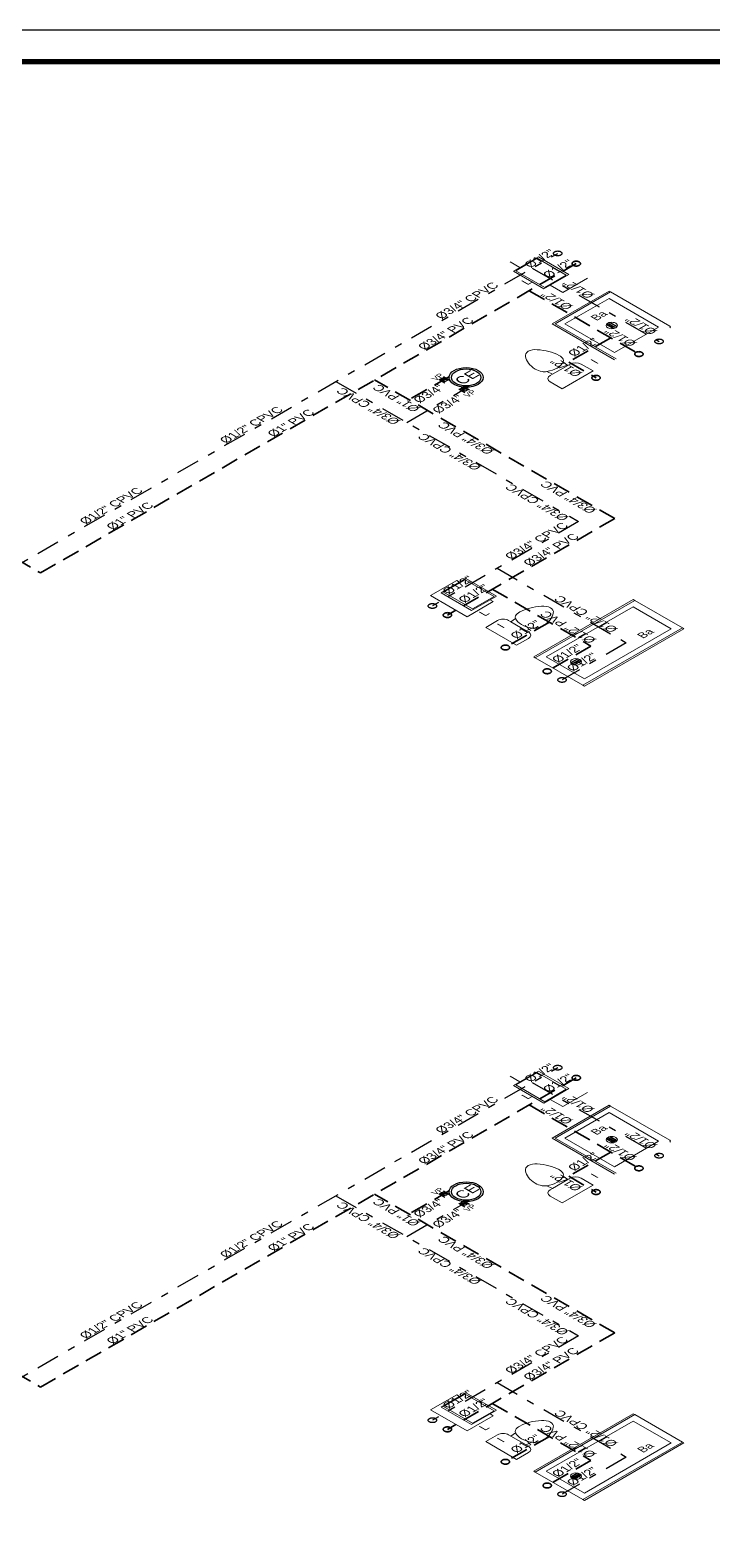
# Model space of a CAD drawing. Header units: feet. Extents: x 1019 to 2236, y -546 to 122.
# Drawn here: x 1095.64 to 1104.94, y -342.97 to -322.7 of the extents above; entities that cross this region are included whole.
import ezdxf

# ---------------------------------------------------------------- set-up
doc = ezdxf.new("R2010")
doc.units = ezdxf.units.FT
doc.header["$LTSCALE"] = 0.05
doc.header["$MEASUREMENT"] = 0
for name, pattern in [('CONTINUA', [0]), ('DASHDOT', [25.4, 12.7, -6.35, 0, -6.35]), ('HIDDEN', [9.525, 6.35, -3.175])]:
    doc.linetypes.add(name, pattern=pattern)
for name, color, linetype, lineweight in [('AGUA POTABLE', 5, 'HIDDEN', 35), ('AGUAFRIA', 5, 'HIDDEN', 30), ('I-FURN', 8, 'Continuous', 0), ('P-SANR-FIXT', 8, 'Continuous', 9)]:
    doc.layers.add(name, color=color, linetype=linetype, lineweight=lineweight)
for name, color, linetype in [('AGUA_CALIENTE', 1, 'DASHDOT'), ('MARCO', 1, 'Continuous'), ('TEXXT', 2, 'Continuous')]:
    doc.layers.add(name, color=color, linetype=linetype)
doc.styles.add('DAMIAN', font='arial.ttf', dxfattribs={"height": 0.12})

# ---------------------------------------------------------------- blocks, each defined once
blk = doc.blocks.new('bath_sink_6127 - bath_sink_6127-542651-Nivel 1')
at = {"layer": 'I-FURN'}
for p, q in [((0.293, 0.244), (0.293, 0.4)), ((0.395, 0.244), (-0.005, 0.244)), ((-0.005, 0.244), (-0.005, -0.245)), ((0.025, -0.234), (0.025, 0.233)), ((0.025, 0.233), (0.369, 0.233)), ((0.369, 0.233), (0.369, -0.234)), ((0.395, -0.245), (0.395, 0.244)), ((-0.005, -0.245), (0.395, -0.245)), ((0.369, -0.234), (0.025, -0.234)), ((0.293, -0.448), (0.293, -0.245)), ((-0.1, -0.448), (0.293, -0.448))]:
    blk.add_line(p, q, dxfattribs=at)
blk = doc.blocks.new('Toilet_-_Tank_-_3D_4840 - 17_ High_ Seat Not Visible-536545-Nivel 1')
at = {"layer": 'P-SANR-FIXT'}
for p, q in [((0.248, 0.489), (-0.248, 0.489)), ((-0.248, 0.489), (-0.248, 0.298)), ((0.248, 0.298), (0.248, 0.489)), ((-0.159, 0.21), (-0.123, 0.21)), ((-0.123, 0.21), (-0.132, 0.127)), ((-0.123, 0.21), (0.123, 0.21)), ((0.132, 0.127), (0.123, 0.21)), ((0.123, 0.21), (0.159, 0.21))]:
    blk.add_line(p, q, dxfattribs=at)
for centre, radius, start, end in [((-0.159, 0.298), 0.0889, 180, 270), ((0.159, 0.298), 0.0889, 270, 360), ((-0.023, 0.008), 0.167, 151.0596, 182.709), ((-0.083, 0.041), 0.0995, 119.8981, 151.0596), ((0, -0.104), 0.266, 90.1019, 119.8981), ((0, -0.104), 0.266, 60.1019, 89.8981), ((0.083, 0.041), 0.0995, 28.9404, 60.1019), ((0.023, 0.008), 0.167, 357.291, 28.9404), ((0.25, 0.021), 0.441, 182.709, 218.5058), ((-0.25, 0.021), 0.441, 321.4942, 357.291), ((0.011, -0.169), 0.136, 218.5058, 265.219), ((-0.011, -0.169), 0.136, 274.781, 321.4942)]:
    blk.add_arc(centre, radius, start, end, dxfattribs=at)
blk = doc.blocks.new('Shower_Stall_9385 - 1-684532-Nivel 1')
at = {"layer": 'P-SANR-FIXT'}
for p, q in [((-0.576, 0.533), (0.424, 0.533)), ((-0.576, -0.381), (-0.576, 0.533)), ((0.424, 0.508), (-0.551, 0.508)), ((-0.551, -0.381), (-0.551, 0.508)), ((-0.475, -0.279), (-0.475, 0.432)), ((-0.475, 0.432), (0.322, 0.432)), ((0.322, 0.432), (0.322, -0.279)), ((-0.121, 0.108), (-0.032, 0.108)), ((-0.032, 0.099), (-0.121, 0.099)), ((-0.121, 0.081), (-0.032, 0.081)), ((-0.032, 0.072), (-0.121, 0.072)), ((-0.121, 0.053), (-0.032, 0.053)), ((-0.032, 0.044), (-0.121, 0.044)), ((0.322, -0.279), (-0.475, -0.279)), ((-0.576, -0.381), (-0.551, -0.381)), ((-0.551, -0.381), (0.398, -0.381))]:
    blk.add_line(p, q, dxfattribs=at)
for centre, radius, start, end in [((-0.076, 0.076), 0.0635, 360, 180), ((-0.076, 0.076), 0.0635, 0, 180), ((-0.076, 0.076), 0.0635, 180, 360), ((-0.076, 0.076), 0.0635, 180, 360), ((-0.121, 0.103), 0.00444, 90, 270), ((-0.121, 0.076), 0.00444, 90, 270), ((-0.121, 0.049), 0.00444, 90, 270), ((-0.032, 0.103), 0.00444, 270, 90), ((-0.032, 0.076), 0.00444, 270, 90), ((-0.032, 0.049), 0.00444, 270, 90), ((0.398, -0.356), 0.0254, 270, 360)]:
    blk.add_arc(centre, radius, start, end, dxfattribs=at)
blk = doc.blocks.new('bath_sink_6127 - bath_sink_6127-V2-Nivel 1')
at = {"layer": 'I-FURN'}
for p, q in [((0.293, 0.297), (-0.127, 0.297)), ((-0.127, 0.297), (-0.127, -0.29)), ((0.395, 0.244), (-0.005, 0.244)), ((-0.005, 0.244), (-0.005, -0.245)), ((0.025, -0.234), (0.025, 0.233)), ((0.025, 0.233), (0.369, 0.233)), ((0.293, 0.244), (0.293, 0.297)), ((0.369, 0.233), (0.369, -0.234)), ((0.395, -0.245), (0.395, 0.244)), ((0.293, -0.29), (-0.127, -0.29)), ((-0.005, -0.245), (0.395, -0.245)), ((0.369, -0.234), (0.025, -0.234)), ((0.293, -0.29), (0.293, -0.245))]:
    blk.add_line(p, q, dxfattribs=at)
blk = doc.blocks.new('A$C24CF40E6')
at = {"layer": 'P-SANR-FIXT', "extrusion": (-2.36783e-12, 8.94772e-16, -1)}
for p, q in [((0, 0.814), (1.6, 0.814)), ((1.6, 0.789), (0, 0.789)), ((0.102, 0.713), (1.498, 0.713)), ((1.498, 0.713), (1.498, 0.102)), ((1.6, 0.814), (1.6, 0.789)), ((1.6, 0.025), (1.6, 0.789)), ((1.283, 0.439), (1.373, 0.439)), ((1.373, 0.43), (1.283, 0.43)), ((1.283, 0.412), (1.373, 0.412)), ((1.373, 0.403), (1.283, 0.403)), ((1.283, 0.384), (1.373, 0.384)), ((1.373, 0.375), (1.283, 0.375)), ((1.498, 0.102), (0.102, 0.102))]:
    blk.add_line(p, q, dxfattribs=at)
at = {"layer": 'P-SANR-FIXT', "extrusion": (2.36783e-12, 8.94772e-16, -1)}
for p, q in [((0, 0.814), (0, 0.789)), ((0, 0.025), (0, 0.789)), ((0.102, 0.713), (0.102, 0.102))]:
    blk.add_line(p, q, dxfattribs=at)
at = {"layer": 'P-SANR-FIXT', "extrusion": (-2.36783e-12, -8.94772e-16, -1)}
for p, q in [((1.6, 0.025), (0, 0.025)), ((0, 0), (1.6, 0)), ((1.6, 0), (1.6, 0.025))]:
    blk.add_line(p, q, dxfattribs=at)
at = {"layer": 'P-SANR-FIXT', "extrusion": (2.36783e-12, -8.94772e-16, -1)}
blk.add_line((0, 0), (0, 0.025), dxfattribs=at)
at = {"layer": 'P-SANR-FIXT', "extrusion": (-2.36783e-12, 8.94772e-16, -1)}
for centre, radius, start, end in [((-1.328, 0.407), 0.0635, 0, 180), ((-1.328, 0.407), 0.0635, 0, 180), ((-1.328, 0.407), 0.0635, 180, 0), ((-1.328, 0.407), 0.0635, 180, 0), ((-1.283, 0.434), 0.00444, 270, 90), ((-1.283, 0.407), 0.00444, 270, 90), ((-1.283, 0.38), 0.00444, 270, 90), ((-1.373, 0.434), 0.00444, 90, 270), ((-1.373, 0.407), 0.00444, 90, 270), ((-1.373, 0.38), 0.00444, 90, 270)]:
    blk.add_arc(centre, radius, start, end, dxfattribs=at)

msp = doc.modelspace()

# ---------------------------------------------------------------- hatches: boundary and pattern name
at = {"layer": 'AGUA POTABLE', "ltscale": 3, "extrusion": (0, 0.816497, 0.57735)}
h = msp.add_hatch(color=256, dxfattribs=at)
h.dxf.hatch_style = 1
edge = h.paths.add_edge_path()
edge.add_arc((-1103.091, 189.869), 0.0573, 45, 405, ccw=False)
h = msp.add_hatch(color=256, dxfattribs=at)
h.dxf.hatch_style = 1
edge = h.paths.add_edge_path()
edge.add_arc((-1103.945, 192.005), 0.0573, 45, 405, ccw=False)
h = msp.add_hatch(color=256, dxfattribs=at)
h.dxf.hatch_style = 1
edge = h.paths.add_edge_path()
edge.add_arc((-1103.361, 192.566), 0.0573, 45, 405, ccw=False)
h = msp.add_hatch(color=256, dxfattribs=at)
h.dxf.hatch_style = 1
edge = h.paths.add_edge_path()
edge.add_arc((-1101.335, 198.168), 0.0573, 45, 405, ccw=False)
h = msp.add_hatch(color=256, dxfattribs=at)
h.dxf.hatch_style = 1
edge = h.paths.add_edge_path()
edge.add_arc((-1102.125, 198.934), 0.0573, 45, 405, ccw=False)
h = msp.add_hatch(color=256, dxfattribs=at)
h.dxf.hatch_style = 1
edge = h.paths.add_edge_path()
edge.add_arc((-1102.695, 199.495), 0.0573, 45, 405, ccw=False)
h = msp.add_hatch(color=256, dxfattribs=at)
h.dxf.hatch_style = 1
edge = h.paths.add_edge_path()
edge.add_arc((-1103.091, 189.869), 0.0573, 45, 405, ccw=False)
h = msp.add_hatch(color=256, dxfattribs=at)
h.dxf.hatch_style = 1
edge = h.paths.add_edge_path()
edge.add_arc((-1103.945, 192.005), 0.0573, 45, 405, ccw=False)
h = msp.add_hatch(color=256, dxfattribs=at)
h.dxf.hatch_style = 1
edge = h.paths.add_edge_path()
edge.add_arc((-1103.361, 192.566), 0.0573, 45, 405, ccw=False)
h = msp.add_hatch(color=256, dxfattribs=at)
h.dxf.hatch_style = 1
edge = h.paths.add_edge_path()
edge.add_arc((-1101.335, 198.168), 0.0573, 45, 405, ccw=False)
h = msp.add_hatch(color=256, dxfattribs=at)
h.dxf.hatch_style = 1
edge = h.paths.add_edge_path()
edge.add_arc((-1102.125, 198.934), 0.0573, 45, 405, ccw=False)
h = msp.add_hatch(color=256, dxfattribs=at)
h.dxf.hatch_style = 1
edge = h.paths.add_edge_path()
edge.add_arc((-1102.695, 199.495), 0.0573, 45, 405, ccw=False)
at = {"layer": 'AGUA_CALIENTE', "ltscale": 0.5, "extrusion": (0, 0.816497, 0.57735)}
h = msp.add_hatch(color=256, dxfattribs=at)
h.dxf.hatch_style = 1
edge = h.paths.add_edge_path()
edge.add_arc((-1102.838, 189.628), 0.0573, 45, 405, ccw=False)
h = msp.add_hatch(color=256, dxfattribs=at)
h.dxf.hatch_style = 1
edge = h.paths.add_edge_path()
edge.add_arc((-1104.22, 191.706), 0.0573, 45, 405, ccw=False)
h = msp.add_hatch(color=256, dxfattribs=at)
h.dxf.hatch_style = 1
edge = h.paths.add_edge_path()
edge.add_arc((-1101.13, 197.953), 0.0573, 45, 405, ccw=False)
h = msp.add_hatch(color=256, dxfattribs=at)
h.dxf.hatch_style = 1
edge = h.paths.add_edge_path()
edge.add_arc((-1102.897, 199.699), 0.0573, 45, 405, ccw=False)
h = msp.add_hatch(color=256, dxfattribs=at)
h.dxf.hatch_style = 1
edge = h.paths.add_edge_path()
edge.add_arc((-1102.838, 189.628), 0.0573, 45, 405, ccw=False)
h = msp.add_hatch(color=256, dxfattribs=at)
h.dxf.hatch_style = 1
edge = h.paths.add_edge_path()
edge.add_arc((-1104.22, 191.706), 0.0573, 45, 405, ccw=False)
h = msp.add_hatch(color=256, dxfattribs=at)
h.dxf.hatch_style = 1
edge = h.paths.add_edge_path()
edge.add_arc((-1101.13, 197.953), 0.0573, 45, 405, ccw=False)
h = msp.add_hatch(color=256, dxfattribs=at)
h.dxf.hatch_style = 1
edge = h.paths.add_edge_path()
edge.add_arc((-1102.897, 199.699), 0.0573, 45, 405, ccw=False)
at = {"layer": 'TEXXT', "extrusion": (0, 0.816497, 0.57735)}
h = msp.add_hatch(color=256, dxfattribs=at)
h.dxf.hatch_style = 1
h.paths.add_polyline_path([(-1101.242, 192.608), (-1101.288, 192.608), (-1101.288, 192.654, -0.198912), (-1101.256, 192.64, -0.198912)])
h = msp.add_hatch(color=256, dxfattribs=at)
h.dxf.hatch_style = 1
h.paths.add_polyline_path([(-1101.288, 192.608), (-1101.288, 192.563, -0.198912), (-1101.32, 192.576, -0.198912), (-1101.333, 192.608)])
h = msp.add_hatch(color=256, dxfattribs=at)
h.dxf.hatch_style = 1
h.paths.add_polyline_path([(-1101.514, 192.837), (-1101.56, 192.837), (-1101.56, 192.883, -0.198912), (-1101.527, 192.87, -0.198912)])
h = msp.add_hatch(color=256, dxfattribs=at)
h.dxf.hatch_style = 1
h.paths.add_polyline_path([(-1101.56, 192.837), (-1101.56, 192.792, -0.198912), (-1101.592, 192.805, -0.198912), (-1101.605, 192.837)])
h = msp.add_hatch(color=256, dxfattribs=at)
h.dxf.hatch_style = 1
h.paths.add_polyline_path([(-1101.242, 192.608), (-1101.288, 192.608), (-1101.288, 192.654, -0.198912), (-1101.256, 192.64, -0.198912)])
h = msp.add_hatch(color=256, dxfattribs=at)
h.dxf.hatch_style = 1
h.paths.add_polyline_path([(-1101.288, 192.608), (-1101.288, 192.563, -0.198912), (-1101.32, 192.576, -0.198912), (-1101.333, 192.608)])
h = msp.add_hatch(color=256, dxfattribs=at)
h.dxf.hatch_style = 1
h.paths.add_polyline_path([(-1101.514, 192.837), (-1101.56, 192.837), (-1101.56, 192.883, -0.198912), (-1101.527, 192.87, -0.198912)])
h = msp.add_hatch(color=256, dxfattribs=at)
h.dxf.hatch_style = 1
h.paths.add_polyline_path([(-1101.56, 192.837), (-1101.56, 192.792, -0.198912), (-1101.592, 192.805, -0.198912), (-1101.605, 192.837)])

# ---------------------------------------------------------------- linework, layer by layer
at = {"layer": 'AGUA POTABLE', "ltscale": 0.75, "extrusion": (0, 0.816497, 0.57735)}
for p, q in [((1095.789, -330.1, 8.069), (1103.091, -325.883, 2.106)), ((1102.45, -326.254, 2.63), (1103.974, -327.134, 3.874)), ((1103.561, -326.895, 3.537), (1102.989, -327.226, 4.004)), ((1102.989, -327.226, 4.004), (1103.361, -327.441, 4.309)), ((1103.615, -329.359, 7.021), (1100.343, -327.47, 4.35)), ((1101.363, -327.422, 4.282), (1100.811, -327.74, 4.732)), ((1092.661, -328.294, 5.515), (1095.789, -330.1, 8.069)), ((1103.615, -329.359, 7.021), (1101.335, -330.675, 8.883)), ((1101.946, -330.322, 8.384), (1103.29, -331.098, 9.481)), ((1102.725, -330.772, 9.019), (1102.125, -331.118, 9.509)), ((1103.29, -331.098, 9.481), (1102.695, -331.441, 9.966)), ((1095.789, -341.2, 0.219), (1103.091, -336.984, -5.743)), ((1102.45, -337.354, -5.219), (1103.974, -338.234, -3.975)), ((1103.561, -337.996, -4.312), (1102.989, -338.326, -3.845)), ((1102.989, -338.326, -3.845), (1103.361, -338.541, -3.541)), ((1103.615, -340.46, -0.828), (1100.343, -338.571, -3.499)), ((1101.363, -338.522, -3.568), (1100.811, -338.841, -3.117)), ((1092.661, -339.394, -2.335), (1095.789, -341.2, 0.219)), ((1103.615, -340.46, -0.828), (1101.335, -341.776, 1.033)), ((1101.946, -341.423, 0.534), (1103.29, -342.199, 1.631)), ((1102.725, -341.872, 1.17), (1102.125, -342.218, 1.659)), ((1103.29, -342.199, 1.631), (1102.695, -342.542, 2.117))]:
    msp.add_line(p, q, dxfattribs=at)
at = {"layer": 'AGUA POTABLE', "ltscale": 3, "extrusion": (0, 0.816497, 0.57735)}
for centre in [(-1103.091, 189.869, -264.867), (-1103.945, 192.005, -264.867), (-1103.361, 192.566, -264.867), (-1101.335, 198.168, -264.867), (-1102.125, 198.934, -264.867), (-1102.695, 199.495, -264.867), (-1103.091, 189.869, -278.462), (-1103.945, 192.005, -278.462), (-1103.361, 192.566, -278.462), (-1101.335, 198.168, -278.462), (-1102.125, 198.934, -278.462), (-1102.695, 199.495, -278.462)]:
    msp.add_circle(centre, 0.0573, dxfattribs=at)
at = {"layer": 'AGUA_CALIENTE', "ltscale": 0.5, "extrusion": (0, 0.816497, 0.57735)}
for p, q in [((1094.479, -330.57, 8.735), (1102.838, -325.745, 1.91)), ((1102.49, -325.945, 2.194), (1104.22, -326.944, 3.607)), ((1099.814, -327.49, 4.379), (1103.123, -329.4, 7.08)), ((1100.78, -328.048, 5.167), (1101.608, -327.57, 4.491)), ((1103.123, -329.4, 7.08), (1101.13, -330.551, 8.707)), ((1102.011, -330.037, 7.981), (1103.772, -331.054, 9.419)), ((1103.772, -331.054, 9.419), (1102.897, -331.559, 10.133)), ((1094.479, -341.671, 0.885), (1102.838, -336.845, -5.939)), ((1102.49, -337.046, -5.655), (1104.22, -338.045, -4.243)), ((1099.814, -338.591, -3.471), (1103.123, -340.501, -0.769)), ((1100.78, -339.148, -2.682), (1101.608, -338.67, -3.358)), ((1103.123, -340.501, -0.769), (1101.13, -341.652, 0.858)), ((1102.011, -341.138, 0.131), (1103.772, -342.155, 1.569)), ((1103.772, -342.155, 1.569), (1102.897, -342.66, 2.284))]:
    msp.add_line(p, q, dxfattribs=at)
for centre in [(-1102.838, 189.628, -264.867), (-1104.22, 191.706, -264.867), (-1101.13, 197.953, -264.867), (-1102.897, 199.699, -264.867), (-1102.838, 189.628, -278.462), (-1104.22, 191.706, -278.462), (-1101.13, 197.953, -278.462), (-1102.897, 199.699, -278.462)]:
    msp.add_circle(centre, 0.0573, dxfattribs=at)
at = {"layer": 'AGUAFRIA', "color": 3, "linetype": 'CONTINUA', "extrusion": (0, 0.816497, 0.57735)}
for centre, radius in [((-1101.59, 192.557, -264.867), 0.233), ((-1101.59, 192.557, -264.867), 0.201), ((-1101.59, 192.557, -278.462), 0.233), ((-1101.59, 192.557, -278.462), 0.201)]:
    msp.add_circle(centre, radius, dxfattribs=at)
at = {"layer": 'MARCO'}
msp.add_lwpolyline([(1054.272, -322.696), (1118.772, -322.696), (1118.772, -364.696), (1054.272, -364.696)], close=True, dxfattribs=at)
at = {"layer": 'MARCO', "const_width": 0.075}
msp.add_lwpolyline([(1111.6, -323.13), (1054.706, -323.13), (1054.706, -364.262), (1111.6, -364.262)], close=True, dxfattribs=at)
at = {"layer": 'TEXXT', "extrusion": (0, 0.816497, 0.57735)}
for p, q in [((1101.218, -327.461, 4.337), (1101.3, -327.509, 4.405)), ((1101.333, -327.465, 4.343), (1101.242, -327.465, 4.343)), ((1101.283, -327.424, 4.285), (1101.364, -327.472, 4.353)), ((1101.288, -327.439, 4.306), (1101.288, -327.491, 4.38)), ((1101.49, -327.593, 4.525), (1101.572, -327.642, 4.593)), ((1101.605, -327.597, 4.53), (1101.514, -327.597, 4.53)), ((1101.554, -327.556, 4.472), (1101.636, -327.604, 4.54)), ((1101.56, -327.571, 4.493), (1101.56, -327.624, 4.567)), ((1101.218, -338.562, -3.512), (1101.3, -338.61, -3.444)), ((1101.333, -338.566, -3.506), (1101.242, -338.566, -3.506)), ((1101.283, -338.525, -3.565), (1101.364, -338.573, -3.497)), ((1101.288, -338.539, -3.544), (1101.288, -338.592, -3.469)), ((1101.49, -338.694, -3.325), (1101.572, -338.742, -3.257)), ((1101.605, -338.698, -3.319), (1101.514, -338.698, -3.319)), ((1101.554, -338.657, -3.377), (1101.636, -338.705, -3.309)), ((1101.56, -338.672, -3.356), (1101.56, -338.724, -3.282))]:
    msp.add_line(p, q, dxfattribs=at)
for centre in [(-1101.288, 192.608, -264.867), (-1101.56, 192.837, -264.867), (-1101.288, 192.608, -278.462), (-1101.56, 192.837, -278.462)]:
    msp.add_circle(centre, 0.0455, dxfattribs=at)

# ---------------------------------------------------------------- block references
at = {"extrusion": (0, 0.816497, 0.57735), "xscale": -1.200000000000001, "yscale": 1.2, "zscale": 1.2, "rotation": 225}
for p in [(-1104.559, 198.49, -264.867), (-1104.559, 198.49, -278.462)]:
    msp.add_blockref('A$C24CF40E6', p, dxfattribs=at)
at = {"layer": 'I-FURN', "extrusion": (-1.67407e-12, -0.816497, -0.57735), "xscale": 1.2, "yscale": 1.2, "zscale": 1.2}
for name, p, rotation in [('bath_sink_6127 - bath_sink_6127-542651-Nivel 1', (1102.777, 189.92, 264.867), 134.9999999999322), ('bath_sink_6127 - bath_sink_6127-V2-Nivel 1', (1101.46, 197.846, 264.867), 314.9999999999322), ('bath_sink_6127 - bath_sink_6127-542651-Nivel 1', (1102.777, 189.92, 278.462), 134.9999999999322), ('bath_sink_6127 - bath_sink_6127-V2-Nivel 1', (1101.46, 197.846, 278.462), 314.9999999999322)]:
    msp.add_blockref(name, p, dxfattribs=dict(at, rotation=rotation))
at = {"layer": 'P-SANR-FIXT', "extrusion": (-1.67407e-12, -0.816497, -0.57735), "xscale": 1.2, "yscale": 1.2, "zscale": 1.2}
for name, p, rotation in [('Shower_Stall_9385 - 1-684532-Nivel 1', (1103.704, 191.329, 264.867), 44.99999999992895), ('Toilet_-_Tank_-_3D_4840 - 17_ High_ Seat Not Visible-536545-Nivel 1', (1102.694, 192.197, 264.867), 314.9999999999322), ('Toilet_-_Tank_-_3D_4840 - 17_ High_ Seat Not Visible-536545-Nivel 1', (1102.482, 198.254, 264.867), 44.99999999992895), ('Shower_Stall_9385 - 1-684532-Nivel 1', (1103.704, 191.329, 278.462), 44.99999999992895), ('Toilet_-_Tank_-_3D_4840 - 17_ High_ Seat Not Visible-536545-Nivel 1', (1102.694, 192.197, 278.462), 314.9999999999322), ('Toilet_-_Tank_-_3D_4840 - 17_ High_ Seat Not Visible-536545-Nivel 1', (1102.482, 198.254, 278.462), 44.99999999992895)]:
    msp.add_blockref(name, p, dxfattribs=dict(at, rotation=rotation))

# ---------------------------------------------------------------- texts
at = {"layer": 'TEXXT', "extrusion": (0, 0.816497, 0.57735), "style": 'DAMIAN'}
for s, insert, char_height, width, attachment_point, text_direction in [('\\A1;{\\fArial|b0|i0|c238|p34;%%C}1/2{\\fArial|b0|i0|c238|p34;"}  ', (1102.724, -325.68, 1.819), 0.144, 3.4848, 3, (0.707107, 0.408248, -0.57735)), ('\\A1;{\\fArial|b0|i0|c238|p34;%%C}1/2{\\fArial|b0|i0|c238|p34;"}  ', (1102.976, -325.82, 2.016), 0.144, 3.4848, 3, (0.707107, 0.408248, -0.57735)), ('\\A1;{\\fArial|b0|i0|c238|p34;%%C}3/4{\\fArial|b0|i0|c238|p34;"} CPVC', (1101.151, -326.587, 3.101), 0.144, 3.4848, 1, (0.707107, 0.408248, -0.57735)), (' L', (1102.404, -326.084, 2.39), 0.132, 3.4848, 3, (0.707107, 0.408248, -0.57735)), ('\\A1;{\\fArial|b0|i0|c238|p34;%%C}1/2{\\fArial|b0|i0|c238|p34;"}  ', (1103.353, -326.305, 2.703), 0.144, 3.4848, 7, (-0.707107, 0.408248, -0.57735)), ('\\A1;{\\fArial|b0|i0|c238|p34;%%C}1/2{\\fArial|b0|i0|c238|p34;"}  ', (1103.06, -326.461, 2.923), 0.144, 3.4848, 7, (-0.707107, 0.408248, -0.57735)), ('\\A1;{\\fArial|b0|i0|c238|p34;%%C}3/4{\\fArial|b0|i0|c238|p34;"} PVC', (1100.916, -327.006, 3.695), 0.144, 3.4848, 1, (0.707107, 0.408248, -0.57735)), (' Ba', (1103.433, -326.521, 3.008), 0.132, 3.4848, 3, (0.707107, 0.408248, -0.57735)), ('\\A1;{\\fArial|b0|i0|c238|p34;%%C}1/2{\\fArial|b0|i0|c238|p34;"}  ', (1104.209, -326.8, 3.402), 0.144, 3.4848, 7, (-0.707107, 0.408248, -0.57735)), ('\\A1;{\\fArial|b0|i0|c238|p34;%%C}1/2{\\fArial|b0|i0|c238|p34;"}  ', (1103.928, -326.962, 3.632), 0.144, 3.4848, 7, (-0.707107, 0.408248, -0.57735)), ('\\A1;{\\fArial|b0|i0|c238|p34;%%C}1/2{\\fArial|b0|i0|c238|p34;"}  ', (1103.319, -326.89, 3.531), 0.144, 3.4848, 3, (0.707107, 0.408248, -0.57735)), ('\\A1;{\\fArial|b0|i0|c238|p34;%%C}1/2{\\fArial|b0|i0|c238|p34;"}  ', (1103.187, -327.373, 4.213), 0.144, 3.4848, 7, (-0.707107, 0.408248, -0.57735)), (' I', (1103.31, -327.18, 3.94), 0.132, 3.4848, 3, (0.707107, 0.408248, -0.57735)), ('VP', (1101.23, -327.374, 4.214), 0.0943, 1.46362, 3, (0.707107, 0.408248, -0.57735)), ('CE', (1101.657, -327.33, 4.152), 0.1752, 2.71814, 3, (0.707107, 0.408248, -0.57735)), ('\\A1;{\\fArial|b0|i0|c238|p34;%%C}3/4{\\fArial|b0|i0|c238|p34;"} CPVC', (1099.912, -327.567, 4.487), 0.144, 3.4848, 9, (-0.707107, 0.408248, -0.57735)), ('\\A1;{\\fArial|b0|i0|c238|p34;%%C}1{\\fArial|b0|i0|c238|p34;"} PVC', (1100.406, -327.522, 4.424), 0.144, 3.4848, 9, (-0.707107, 0.408248, -0.57735)), ('\\A1;{\\fArial|b0|i0|c238|p34;%%C}3/4{\\fArial|b0|i0|c238|p34;"}  ', (1100.852, -327.732, 4.72), 0.144, 3.4848, 1, (0.707107, 0.408248, -0.57735)), ('\\A1;{\\fArial|b0|i0|c238|p34;%%C}3/4{\\fArial|b0|i0|c238|p34;"}  ', (1101.111, -327.873, 4.92), 0.144, 3.4848, 1, (0.707107, 0.408248, -0.57735)), ('VP', (1101.671, -327.601, 4.536), 0.0943, 1.46362, 3, (0.707107, 0.408248, -0.57735)), ('\\A1;{\\fArial|b0|i0|c238|p34;%%C}1/2{\\fArial|b0|i0|c238|p34;"} CPVC', (1098.214, -328.282, 5.499), 0.144, 3.4848, 1, (0.707107, 0.408248, -0.57735)), ('\\A1;{\\fArial|b0|i0|c238|p34;%%C}1{\\fArial|b0|i0|c238|p34;"} PVC', (1098.864, -328.192, 5.371), 0.144, 3.4848, 1, (0.707107, 0.408248, -0.57735)), ('\\A1;{\\fArial|b0|i0|c238|p34;%%C}3/4{\\fArial|b0|i0|c238|p34;"} PVC', (1101.295, -328.032, 5.145), 0.144, 3.4848, 9, (-0.707107, 0.408248, -0.57735)), ('\\A1;{\\fArial|b0|i0|c238|p34;%%C}3/4{\\fArial|b0|i0|c238|p34;"} CPVC', (1101.021, -328.19, 5.369), 0.144, 3.4848, 9, (-0.707107, 0.408248, -0.57735)), ('\\A1;{\\fArial|b0|i0|c238|p34;%%C}3/4{\\fArial|b0|i0|c238|p34;"} CPVC', (1102.214, -328.879, 6.343), 0.144, 3.4848, 9, (-0.707107, 0.408248, -0.57735)), ('\\A1;{\\fArial|b0|i0|c238|p34;%%C}3/4{\\fArial|b0|i0|c238|p34;"} PVC', (1102.691, -328.838, 6.285), 0.144, 3.4848, 9, (-0.707107, 0.408248, -0.57735)), ('\\A1;{\\fArial|b0|i0|c238|p34;%%C}1/2{\\fArial|b0|i0|c238|p34;"} CPVC', (1096.303, -329.385, 7.059), 0.144, 3.4848, 1, (0.707107, 0.408248, -0.57735)), ('\\A1;{\\fArial|b0|i0|c238|p34;%%C}1{\\fArial|b0|i0|c238|p34;"} PVC', (1096.669, -329.459, 7.163), 0.144, 3.4848, 1, (0.707107, 0.408248, -0.57735)), ('\\A1;{\\fArial|b0|i0|c238|p34;%%C}3/4{\\fArial|b0|i0|c238|p34;"} CPVC', (1102.101, -329.863, 7.734), 0.144, 3.4848, 1, (0.707107, 0.408248, -0.57735)), ('\\A1;{\\fArial|b0|i0|c238|p34;%%C}3/4{\\fArial|b0|i0|c238|p34;"} PVC', (1102.351, -329.952, 7.86), 0.144, 3.4848, 1, (0.707107, 0.408248, -0.57735)), ('\\A1;{\\fArial|b0|i0|c238|p34;%%C}1/2{\\fArial|b0|i0|c238|p34;"}  ', (1101.608, -330.131, 8.113), 0.144, 3.4848, 3, (0.707107, 0.408248, -0.57735)), ('\\A1;{\\fArial|b0|i0|c238|p34;%%C}1/2{\\fArial|b0|i0|c238|p34;"}  ', (1101.825, -330.248, 8.279), 0.144, 3.4848, 3, (0.707107, 0.408248, -0.57735)), ('\\A1;{\\fArial|b0|i0|c238|p34;%%C}1/2{\\fArial|b0|i0|c238|p34;"} CPVC', (1102.879, -330.402, 8.496), 0.144, 3.4848, 9, (-0.707107, 0.408248, -0.57735)), (' L', (1101.825, -330.6, 8.777), 0.132, 3.4848, 3, (0.707107, 0.408248, -0.57735)), ('\\A1;{\\fArial|b0|i0|c238|p34;%%C}1/2{\\fArial|b0|i0|c238|p34;"}  ', (1102.534, -330.738, 8.971), 0.144, 3.4848, 3, (0.707107, 0.408248, -0.57735)), ('\\A1;{\\fArial|b0|i0|c238|p34;%%C}1/2{\\fArial|b0|i0|c238|p34;"} PVC', (1102.687, -330.609, 8.79), 0.144, 3.4848, 9, (-0.707107, 0.408248, -0.57735)), (' I', (1102.033, -330.784, 9.036), 0.132, 3.4848, 3, (0.707107, 0.408248, -0.57735)), (' Ba', (1104.067, -330.853, 9.134), 0.132, 3.4848, 3, (0.707107, 0.408248, -0.57735)), ('\\A1;{\\fArial|b0|i0|c238|p34;%%C}1/2{\\fArial|b0|i0|c238|p34;"}  ', (1103.099, -331.064, 9.433), 0.144, 3.4848, 3, (0.707107, 0.408248, -0.57735)), ('\\A1;{\\fArial|b0|i0|c238|p34;%%C}1/2{\\fArial|b0|i0|c238|p34;"}  ', (1103.302, -331.181, 9.599), 0.144, 3.4848, 3, (0.707107, 0.408248, -0.57735)), ('\\A1;{\\fArial|b0|i0|c238|p34;%%C}1/2{\\fArial|b0|i0|c238|p34;"}  ', (1102.724, -336.781, -6.031), 0.144, 3.4848, 3, (0.707107, 0.408248, -0.57735)), ('\\A1;{\\fArial|b0|i0|c238|p34;%%C}1/2{\\fArial|b0|i0|c238|p34;"}  ', (1102.976, -336.921, -5.833), 0.144, 3.4848, 3, (0.707107, 0.408248, -0.57735)), (' L', (1102.404, -337.185, -5.459), 0.132, 3.4848, 3, (0.707107, 0.408248, -0.57735)), ('\\A1;{\\fArial|b0|i0|c238|p34;%%C}1/2{\\fArial|b0|i0|c238|p34;"}  ', (1103.353, -337.406, -5.147), 0.144, 3.4848, 7, (-0.707107, 0.408248, -0.57735)), ('\\A1;{\\fArial|b0|i0|c238|p34;%%C}3/4{\\fArial|b0|i0|c238|p34;"} CPVC', (1101.151, -337.687, -4.749), 0.144, 3.4848, 1, (0.707107, 0.408248, -0.57735)), ('\\A1;{\\fArial|b0|i0|c238|p34;%%C}1/2{\\fArial|b0|i0|c238|p34;"}  ', (1103.06, -337.562, -4.926), 0.144, 3.4848, 7, (-0.707107, 0.408248, -0.57735)), ('\\A1;{\\fArial|b0|i0|c238|p34;%%C}3/4{\\fArial|b0|i0|c238|p34;"} PVC', (1100.916, -338.107, -4.155), 0.144, 3.4848, 1, (0.707107, 0.408248, -0.57735)), (' Ba', (1103.433, -337.622, -4.841), 0.132, 3.4848, 3, (0.707107, 0.408248, -0.57735)), ('\\A1;{\\fArial|b0|i0|c238|p34;%%C}1/2{\\fArial|b0|i0|c238|p34;"}  ', (1104.209, -337.9, -4.448), 0.144, 3.4848, 7, (-0.707107, 0.408248, -0.57735)), ('\\A1;{\\fArial|b0|i0|c238|p34;%%C}1/2{\\fArial|b0|i0|c238|p34;"}  ', (1103.319, -337.991, -4.319), 0.144, 3.4848, 3, (0.707107, 0.408248, -0.57735)), ('\\A1;{\\fArial|b0|i0|c238|p34;%%C}1/2{\\fArial|b0|i0|c238|p34;"}  ', (1103.928, -338.063, -4.218), 0.144, 3.4848, 7, (-0.707107, 0.408248, -0.57735)), ('CE', (1101.657, -338.431, -3.697), 0.1752, 2.71814, 3, (0.707107, 0.408248, -0.57735)), ('\\A1;{\\fArial|b0|i0|c238|p34;%%C}1/2{\\fArial|b0|i0|c238|p34;"}  ', (1103.187, -338.474, -3.637), 0.144, 3.4848, 7, (-0.707107, 0.408248, -0.57735)), (' I', (1103.31, -338.281, -3.909), 0.132, 3.4848, 3, (0.707107, 0.408248, -0.57735)), ('\\A1;{\\fArial|b0|i0|c238|p34;%%C}1{\\fArial|b0|i0|c238|p34;"} PVC', (1100.406, -338.623, -3.425), 0.144, 3.4848, 9, (-0.707107, 0.408248, -0.57735)), ('\\A1;{\\fArial|b0|i0|c238|p34;%%C}3/4{\\fArial|b0|i0|c238|p34;"}  ', (1100.852, -338.833, -3.129), 0.144, 3.4848, 1, (0.707107, 0.408248, -0.57735)), ('VP', (1101.23, -338.475, -3.635), 0.0943, 1.46362, 3, (0.707107, 0.408248, -0.57735)), ('\\A1;{\\fArial|b0|i0|c238|p34;%%C}3/4{\\fArial|b0|i0|c238|p34;"} CPVC', (1099.912, -338.667, -3.363), 0.144, 3.4848, 9, (-0.707107, 0.408248, -0.57735)), ('\\A1;{\\fArial|b0|i0|c238|p34;%%C}3/4{\\fArial|b0|i0|c238|p34;"}  ', (1101.111, -338.974, -2.93), 0.144, 3.4848, 1, (0.707107, 0.408248, -0.57735)), ('VP', (1101.671, -338.702, -3.313), 0.0943, 1.46362, 3, (0.707107, 0.408248, -0.57735)), ('\\A1;{\\fArial|b0|i0|c238|p34;%%C}1/2{\\fArial|b0|i0|c238|p34;"} CPVC', (1098.214, -339.383, -2.351), 0.144, 3.4848, 1, (0.707107, 0.408248, -0.57735)), ('\\A1;{\\fArial|b0|i0|c238|p34;%%C}1{\\fArial|b0|i0|c238|p34;"} PVC', (1098.864, -339.293, -2.478), 0.144, 3.4848, 1, (0.707107, 0.408248, -0.57735)), ('\\A1;{\\fArial|b0|i0|c238|p34;%%C}3/4{\\fArial|b0|i0|c238|p34;"} PVC', (1101.295, -339.133, -2.705), 0.144, 3.4848, 9, (-0.707107, 0.408248, -0.57735)), ('\\A1;{\\fArial|b0|i0|c238|p34;%%C}3/4{\\fArial|b0|i0|c238|p34;"} CPVC', (1101.021, -339.291, -2.481), 0.144, 3.4848, 9, (-0.707107, 0.408248, -0.57735)), ('\\A1;{\\fArial|b0|i0|c238|p34;%%C}1/2{\\fArial|b0|i0|c238|p34;"} CPVC', (1096.303, -340.486, -0.791), 0.144, 3.4848, 1, (0.707107, 0.408248, -0.57735)), ('\\A1;{\\fArial|b0|i0|c238|p34;%%C}3/4{\\fArial|b0|i0|c238|p34;"} CPVC', (1102.214, -339.98, -1.507), 0.144, 3.4848, 9, (-0.707107, 0.408248, -0.57735)), ('\\A1;{\\fArial|b0|i0|c238|p34;%%C}3/4{\\fArial|b0|i0|c238|p34;"} PVC', (1102.691, -339.939, -1.565), 0.144, 3.4848, 9, (-0.707107, 0.408248, -0.57735)), ('\\A1;{\\fArial|b0|i0|c238|p34;%%C}1{\\fArial|b0|i0|c238|p34;"} PVC', (1096.669, -340.56, -0.686), 0.144, 3.4848, 1, (0.707107, 0.408248, -0.57735)), ('\\A1;{\\fArial|b0|i0|c238|p34;%%C}3/4{\\fArial|b0|i0|c238|p34;"} CPVC', (1102.101, -340.963, -0.116), 0.144, 3.4848, 1, (0.707107, 0.408248, -0.57735)), ('\\A1;{\\fArial|b0|i0|c238|p34;%%C}3/4{\\fArial|b0|i0|c238|p34;"} PVC', (1102.351, -341.053, 0.01), 0.144, 3.4848, 1, (0.707107, 0.408248, -0.57735)), ('\\A1;{\\fArial|b0|i0|c238|p34;%%C}1/2{\\fArial|b0|i0|c238|p34;"}  ', (1101.608, -341.232, 0.264), 0.144, 3.4848, 3, (0.707107, 0.408248, -0.57735)), ('\\A1;{\\fArial|b0|i0|c238|p34;%%C}1/2{\\fArial|b0|i0|c238|p34;"}  ', (1101.825, -341.349, 0.429), 0.144, 3.4848, 3, (0.707107, 0.408248, -0.57735)), ('\\A1;{\\fArial|b0|i0|c238|p34;%%C}1/2{\\fArial|b0|i0|c238|p34;"} CPVC', (1102.879, -341.503, 0.647), 0.144, 3.4848, 9, (-0.707107, 0.408248, -0.57735)), (' L', (1101.825, -341.701, 0.928), 0.132, 3.4848, 3, (0.707107, 0.408248, -0.57735)), (' I', (1102.033, -341.884, 1.187), 0.132, 3.4848, 3, (0.707107, 0.408248, -0.57735)), ('\\A1;{\\fArial|b0|i0|c238|p34;%%C}1/2{\\fArial|b0|i0|c238|p34;"}  ', (1102.534, -341.838, 1.122), 0.144, 3.4848, 3, (0.707107, 0.408248, -0.57735)), ('\\A1;{\\fArial|b0|i0|c238|p34;%%C}1/2{\\fArial|b0|i0|c238|p34;"} PVC', (1102.687, -341.71, 0.94), 0.144, 3.4848, 9, (-0.707107, 0.408248, -0.57735)), (' Ba', (1104.067, -341.953, 1.284), 0.132, 3.4848, 3, (0.707107, 0.408248, -0.57735)), ('\\A1;{\\fArial|b0|i0|c238|p34;%%C}1/2{\\fArial|b0|i0|c238|p34;"}  ', (1103.099, -342.165, 1.583), 0.144, 3.4848, 3, (0.707107, 0.408248, -0.57735)), ('\\A1;{\\fArial|b0|i0|c238|p34;%%C}1/2{\\fArial|b0|i0|c238|p34;"}  ', (1103.302, -342.282, 1.749), 0.144, 3.4848, 3, (0.707107, 0.408248, -0.57735))]:
    msp.add_mtext(s, dxfattribs=dict(at, insert=insert, char_height=char_height, width=width, attachment_point=attachment_point, text_direction=text_direction))

doc.saveas('drawing.dxf')
